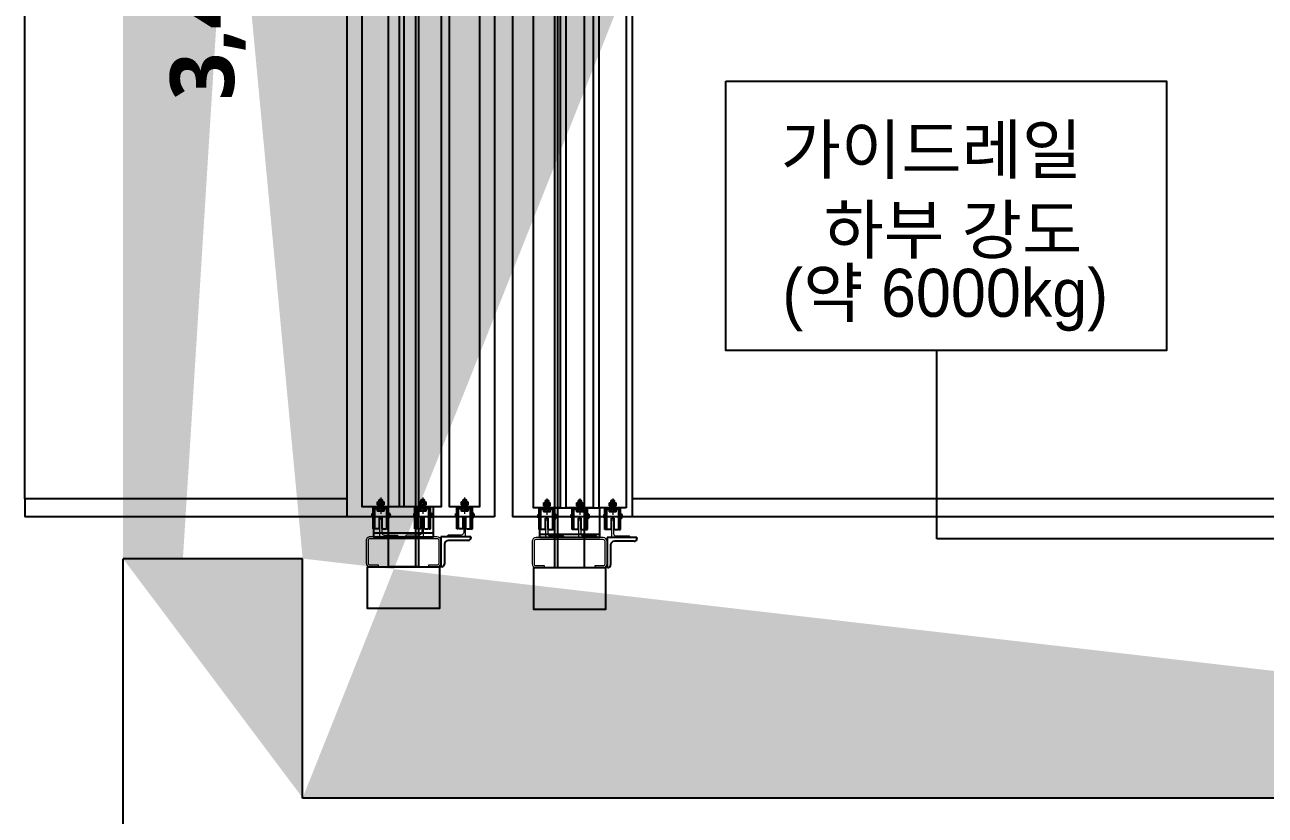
# Model space of a CAD drawing. Header units: millimetres. Extents: x 2370 to 266135, y -585395 to 33485.
# Drawn here: x 239510 to 243654, y 16224 to 18866 of the extents above; entities that cross this region are included whole.
import ezdxf
from ezdxf.lldxf.tags import DXFTag

# ---------------------------------------------------------------- set-up
doc = ezdxf.new("R2010")
doc.units = ezdxf.units.MM
for name, color, linetype, lineweight in [('0해치', 253, 'Continuous', 9), ('CL', 1, 'CENTER', 9), ('PANEL', 4, 'Continuous', 13)]:
    doc.layers.add(name, color=color, linetype=linetype, lineweight=lineweight)
for name, color, linetype in [('2', 1, 'CENTER'), ('4', 4, 'Continuous'), ('지상3층 평면도$0$A-ELEV-OUT4', 9, 'Continuous'), ('지상3층 평면도$0$A-ST-CONC', 2, 'Continuous')]:
    doc.layers.add(name, color=color, linetype=linetype)
doc.styles.add('SH_진천_나눔', font='')
doc.styles.get("Standard").update_dxf_attribs({"font": 'NanumGothicBold.ttf'})
doc.styles.get('SH_진천_나눔').set_extended_font_data('NanumGothic', bold=True)
tags = doc.linetypes.add('CENTER', pattern=[2, 1.25, -0.25, 0.25, -0.25]).pattern_tags.tags
tags[10:11] = [DXFTag(74, 4), DXFTag(75, 0), DXFTag(340, '0'), DXFTag(46, 1.0), DXFTag(50, 0.0), DXFTag(44, 0.0), DXFTag(45, 0.0)]
tags[8:9] = [DXFTag(74, 4), DXFTag(75, 0), DXFTag(340, '0'), DXFTag(46, 1.0), DXFTag(50, 0.0), DXFTag(44, 0.0), DXFTag(45, 0.0)]
tags[6:7] = [DXFTag(74, 4), DXFTag(75, 0), DXFTag(340, '0'), DXFTag(46, 1.0), DXFTag(50, 0.0), DXFTag(44, 0.0), DXFTag(45, 0.0)]
tags[4:5] = [DXFTag(74, 4), DXFTag(75, 0), DXFTag(340, '0'), DXFTag(46, 1.0), DXFTag(50, 0.0), DXFTag(44, 0.0), DXFTag(45, 0.0)]
tags = doc.linetypes.add('HIDDEN', pattern=[0.375, 0.25, -0.125]).pattern_tags.tags
tags[6:7] = [DXFTag(74, 4), DXFTag(75, 0), DXFTag(340, '0'), DXFTag(46, 1.0), DXFTag(50, 0.0), DXFTag(44, 0.0), DXFTag(45, 0.0)]
tags[4:5] = [DXFTag(74, 4), DXFTag(75, 0), DXFTag(340, '0'), DXFTag(46, 1.0), DXFTag(50, 0.0), DXFTag(44, 0.0), DXFTag(45, 0.0)]
doc.dimstyles.new('DIM-ROPE HOLE', dxfattribs={"dimscale": 180, "dimtxt": 1, "dimasz": 0.4, "dimexe": 0.2, "dimexo": 0.3, "dimgap": 0.4, "dimtad": 1, "dimdec": 0, "dimlfac": 0.5, "dimtxsty": 'Standard', "dimcen": 0, "dimclrd": 15, "dimclre": 15, "dimclrt": 3, "dimadec": 0, "dimazin": 0, "dimtfac": 1, "dimtix": 1, "dimtmove": 0, "dimatfit": 3, "dimfxl": 1, "dimarcsym": 0})

# ---------------------------------------------------------------- blocks, each defined once
blk = doc.blocks.new('FQ')
for p, q in [((43671.3, 10879.3), (43668.3, 10879.3)), ((43668.3, 10879.3), (43668.3, 10842.8)), ((43671.3, 10879.3), (43671.3, 10845.8)), ((43678, 10879.3), (43672.3, 10879.3)), ((43679, 10878.3), (43679, 10860.3)), ((43683.5, 10878.3), (43683.5, 10860.3)), ((43684.5, 10879.3), (43690.3, 10879.3)), ((43691.3, 10879.3), (43694.3, 10879.3)), ((43691.3, 10879.3), (43691.3, 10845.8)), ((43694.3, 10879.3), (43694.3, 10842.8)), ((43668.3, 10859.8), (43666.8, 10859.8)), ((43666.8, 10859.8), (43666.8, 10853.8)), ((43683.5, 10860.3), (43679, 10860.3)), ((43668.3, 10853.8), (43666.8, 10853.8)), ((43694.3, 10845.8), (43668.3, 10845.8)), ((43694.3, 10845.8), (43668.3, 10845.8)), ((43694.3, 10842.8), (43668.3, 10842.8)), ((43694.3, 10842.8), (43668.3, 10842.8))]:
    blk.add_line(p, q)
at = {"ltscale": 8}
for p, q in [((43676.3, 10849.8), (43675.5, 10849.3)), ((43676.3, 10849.8), (43675.5, 10849.3)), ((43675.5, 10845.8), (43675.5, 10849.3)), ((43675.5, 10845.8), (43675.5, 10849.3)), ((43687, 10845.8), (43675.5, 10845.8)), ((43687, 10845.8), (43675.5, 10845.8)), ((43675.5, 10839.6), (43687, 10839.6)), ((43675.5, 10835), (43675.5, 10839.6)), ((43686.3, 10849.8), (43676.3, 10849.8)), ((43686.3, 10849.8), (43676.3, 10849.8)), ((43678.4, 10849.3), (43678.4, 10845.8)), ((43678.4, 10849.3), (43678.4, 10845.8)), ((43678.4, 10835), (43678.4, 10839.6)), ((43684.1, 10849.3), (43684.1, 10845.8)), ((43684.1, 10849.3), (43684.1, 10845.8)), ((43684.1, 10835), (43684.1, 10839.6)), ((43687, 10849.3), (43686.3, 10849.8)), ((43687, 10849.3), (43686.3, 10849.8)), ((43687, 10849.3), (43687, 10845.8)), ((43687, 10849.3), (43687, 10845.8)), ((43687, 10839.6), (43687, 10835)), ((43675.5, 10835), (43676.3, 10834.6)), ((43676.3, 10834.6), (43686.3, 10834.6)), ((43678.3, 10831.3), (43678.3, 10834.6)), ((43678.8, 10830.8), (43678.3, 10831.3)), ((43683.7, 10830.8), (43678.8, 10830.8)), ((43684.3, 10831.3), (43683.7, 10830.8)), ((43684.3, 10834.6), (43684.3, 10831.3)), ((43686.3, 10834.6), (43687, 10835))]:
    blk.add_line(p, q, dxfattribs=at)
for centre, radius, start, end in [((43672.3, 10878.3), 1, 90, 180), ((43678, 10878.3), 1, 0, 90), ((43684.5, 10878.3), 1, 90, 180), ((43690.3, 10878.3), 1, 0, 90), ((43691, 10856.8), 5.76, 304.4829, 55.5171)]:
    blk.add_arc(centre, radius, start, end)
for centre, radius, start, end in [((43676.9, 10847.2), 2.55, 55.591, 124.409), ((43676.9, 10847.2), 2.55, 55.591, 124.409), ((43681.3, 10839.8), 10, 73.2199, 106.7801), ((43681.3, 10839.8), 10, 73.2199, 106.7801), ((43685.6, 10847.2), 2.55, 55.591, 124.409), ((43685.6, 10847.2), 2.55, 55.591, 124.409), ((43676.9, 10837.1), 2.55, 235.591, 304.409), ((43681.3, 10844.6), 10, 252.8014, 269.5998), ((43681.2, 10844.6), 10, 270.4002, 287.1986), ((43685.6, 10837.1), 2.55, 235.591, 304.409)]:
    blk.add_arc(centre, radius, start, end, dxfattribs=at)
at = {"layer": '4'}
for p, q in [((43684.3, 10831.3), (43678.3, 10831.3)), ((43678.8, 10830.8), (43678.8, 10834.6)), ((43683.7, 10830.8), (43683.7, 10834.6))]:
    blk.add_line(p, q, dxfattribs=at)
at = {"layer": 'CL', "ltscale": 8}
for p, q in [((43681.3, 10827), (43681.3, 10854.4)), ((43681.3, 10832.7), (43681.3, 10851.8)), ((43681.3, 10832.7), (43681.3, 10851.8))]:
    blk.add_line(p, q, dxfattribs=at)
at = {"layer": 'PANEL', "color": 4, "linetype": 'HIDDEN'}
for p, q in [((43677.3, 10839.6), (43677.3, 10842.8)), ((43685.3, 10839.6), (43685.3, 10842.8))]:
    blk.add_line(p, q, dxfattribs=at)
blk = doc.blocks.new('L50x6')
for p, q in [((0, 50), (1.5, 50)), ((0, 50), (0, 0)), ((6, 45.5), (6, 12.5)), ((0, 0), (50, 0)), ((12.5, 6), (45.5, 6)), ((50, 1.5), (50, 0))]:
    blk.add_line(p, q)
for centre, radius, start, end in [((1.5, 45.5), 4.5, 0, 90), ((12.5, 12.5), 6.5, 180, 270), ((45.5, 1.5), 4.5, 0, 90)]:
    blk.add_arc(centre, radius, start, end)
blk = doc.blocks.new('R1112')
at = {"color": 3}
blk.add_lwpolyline([(40701.1, 10473), (40821.1, 10473), (40821.1, 10403), (40701.1, 10403)], close=True, dxfattribs=at)
at = {"layer": 'PANEL', "color": 0, "linetype": 'Continuous', "ltscale": 8}
for p, q in [((40698.6, 10516.6), (40698.6, 10479.4)), ((40701.8, 10516.6), (40701.8, 10479.4)), ((40817.2, 10519.8), (40705, 10519.8)), ((40820.4, 10479.4), (40820.4, 10516.6)), ((40823.6, 10479.4), (40823.6, 10516.6)), ((40705, 10476.2), (40718.6, 10476.2)), ((40705, 10473), (40718.6, 10473)), ((40718.6, 10476.2), (40718.6, 10473)), ((40803.6, 10476.2), (40817.2, 10476.2)), ((40803.6, 10473), (40803.6, 10476.2)), ((40803.6, 10473), (40817.2, 10473))]:
    blk.add_line(p, q, dxfattribs=at)
for points in [[(40724.6, 10530, 0.414214), (40728.6, 10526), (40749.6, 10526, -0.414214), (40751.6, 10524), (40751.6, 10523), (40721.6, 10523), (40721.6, 10553), (40722.6, 10553, -0.414214), (40724.6, 10551)], [(40791.6, 10530, -0.414214), (40787.6, 10526), (40766.6, 10526, 0.414214), (40764.6, 10524), (40764.6, 10523), (40794.6, 10523), (40794.6, 10553), (40793.6, 10553, 0.414214), (40791.6, 10551)], [(40861.6, 10530, -0.414214), (40857.6, 10526), (40836.6, 10526, 0.414214), (40834.6, 10524), (40834.6, 10523), (40864.6, 10523), (40864.6, 10553), (40863.6, 10553, 0.414214), (40861.6, 10551)]]:
    blk.add_lwpolyline(points, format="xyb", close=True, dxfattribs=at)
blk.add_lwpolyline([(40817.2, 10523), (40705, 10523)], dxfattribs=at)
for centre, radius, start, end in [((40705, 10516.6), 6.4, 90, 180), ((40705, 10516.6), 3.2, 90, 180), ((40817.2, 10516.6), 6.4, 0, 90), ((40817.2, 10516.6), 3.2, 0, 90), ((40705, 10479.4), 6.4, 180, 270), ((40705, 10479.4), 3.2, 180, 270), ((40817.2, 10479.4), 3.2, 270, 0), ((40817.2, 10479.4), 6.4, 270, 0)]:
    blk.add_arc(centre, radius, start, end, dxfattribs=at)
at = {"rotation": 270}
blk.add_blockref('L50x6', (40823.6, 10523), dxfattribs=at)
blk = doc.blocks.new('234432534')
for points in [[(7213.7, 135947), (7163.7, 135947), (7163.7, 132920), (7213.7, 132920)], [(7289.7, 135947), (7227.7, 135947), (7227.7, 132920), (7289.7, 132920)], [(7359.7, 135947), (7297.7, 135947), (7297.7, 132920), (7359.7, 132920)]]:
    blk.add_lwpolyline(points, close=True)
at = {"rotation": 180}
for p in [(50869.9, 143762.7), (50939.9, 143762.7), (51009.9, 143762.7)]:
    blk.add_blockref('FQ', p, dxfattribs=at)
at = {"xscale": -1}
blk.add_blockref('R1112', (48051.7, 122346.9), dxfattribs=at)
blk = doc.blocks.new('R1113')
at = {"color": 3}
blk.add_lwpolyline([(42287.1, 10442.2), (42407.1, 10442.2), (42407.1, 10372.2), (42287.1, 10372.2)], close=True, dxfattribs=at)
at = {"layer": 'PANEL', "color": 0, "linetype": 'Continuous', "ltscale": 8}
for p, q in [((42284.6, 10485.8), (42284.6, 10448.6)), ((42287.8, 10485.8), (42287.8, 10448.6)), ((42403.2, 10489), (42291, 10489)), ((42406.4, 10448.6), (42406.4, 10485.8)), ((42409.6, 10448.6), (42409.6, 10485.8)), ((42291, 10445.4), (42304.6, 10445.4)), ((42304.6, 10445.4), (42304.6, 10442.2)), ((42389.6, 10445.4), (42403.2, 10445.4)), ((42389.6, 10442.2), (42389.6, 10445.4)), ((42291, 10442.2), (42304.6, 10442.2)), ((42389.6, 10442.2), (42403.2, 10442.2))]:
    blk.add_line(p, q, dxfattribs=at)
for points in [[(42310.6, 10499.2, 0.414214), (42314.6, 10495.2), (42335.6, 10495.2, -0.414214), (42337.6, 10493.2), (42337.6, 10492.2), (42307.6, 10492.2), (42307.6, 10522.2), (42308.6, 10522.2, -0.414214), (42310.6, 10520.2)], [(42365.6, 10499.2, 0.414214), (42369.6, 10495.2), (42390.6, 10495.2, -0.414214), (42392.6, 10493.2), (42392.6, 10492.2), (42362.6, 10492.2), (42362.6, 10522.2), (42363.6, 10522.2, -0.414214), (42365.6, 10520.2)], [(42420.6, 10499.2, 0.414214), (42424.6, 10495.2), (42445.6, 10495.2, -0.414214), (42447.6, 10493.2), (42447.6, 10492.2), (42417.6, 10492.2), (42417.6, 10522.2), (42418.6, 10522.2, -0.414214), (42420.6, 10520.2)]]:
    blk.add_lwpolyline(points, format="xyb", close=True, dxfattribs=at)
blk.add_lwpolyline([(42403.2, 10492.2), (42291, 10492.2)], dxfattribs=at)
for centre, radius, start, end in [((42291, 10485.8), 6.4, 90, 180), ((42291, 10485.8), 3.2, 90, 180), ((42403.2, 10485.8), 6.4, 0, 90), ((42403.2, 10485.8), 3.2, 0, 90), ((42291, 10448.6), 6.4, 180, 270), ((42291, 10448.6), 3.2, 180, 270), ((42403.2, 10448.6), 3.2, 270, 0), ((42403.2, 10448.6), 6.4, 270, 0)]:
    blk.add_arc(centre, radius, start, end, dxfattribs=at)
at = {"rotation": 270.0000000000002}
blk.add_blockref('L50x6', (42409.6, 10492.2), dxfattribs=at)
blk = doc.blocks.new('23434D434')
for points in [[(3049, 132593.2), (3004, 132593.2), (3004, 129563.2), (3049, 129563.2)], [(3104, 132593.2), (3059, 132593.2), (3059, 129563.2), (3104, 129563.2)], [(3159, 132593.2), (3114, 132593.2), (3114, 129563.2), (3159, 129563.2)]]:
    blk.add_lwpolyline(points, close=True)
at = {"xscale": -1, "rotation": 180}
blk.add_blockref('R1113', (-39282.6, 143135.4), dxfattribs=at)
for p in [(-40654.7, 121750.5), (-40599.7, 121750.5), (-40544.7, 121750.5)]:
    blk.add_blockref('FQ', p)
blk = doc.blocks.new('23SDF32432432')
blk.add_lwpolyline([(-4370.7, 136921.1), (-4370.7, 133279.1), (-4420.7, 133279.1), (-4420.7, 136921.1)], close=True)
at = {"color": 3}
blk.add_lwpolyline([(-4345.7, 133329.1), (-4345.7, 133379.1), (-4445.7, 133379.1), (-4445.7, 133329.1)], close=True, dxfattribs=at)
at = {"layer": '2'}
blk.add_line((-4375.7, 136921.1), (-4375.7, 133279.1), dxfattribs=at)
at = {"layer": '2', "color": 3}
blk.add_line((-4345.7, 133335.1), (-4445.7, 133335.1), dxfattribs=at)
blk = doc.blocks.new('A$C7F0253EC')
blk.add_lwpolyline([(495.8, 6600), (495.8, 0), (395.8, 0), (395.8, 6600)], close=True)
at = {"color": 3}
blk.add_lwpolyline([(545.8, 100), (545.8, 200), (345.8, 200), (345.8, 100)], close=True, dxfattribs=at)
at = {"layer": '2'}
blk.add_line((485.8, 6600), (485.8, 0), dxfattribs=at)
at = {"layer": '2', "color": 3}
blk.add_line((545.8, 112), (345.8, 112), dxfattribs=at)

msp = doc.modelspace()

# ---------------------------------------------------------------- hatches: boundary and pattern name
at = {"layer": '0해치', "ltscale": 600, "transparency": 33554687}
h = msp.add_hatch(dxfattribs=at)
h.set_pattern_fill('CONC', color=256, scale=30, angle=180, style=0)
h.set_pattern_definition([(180, (107212.9, -640979.1), (-9e-14, -762), [0, -762]), (180, (107205.3, -640712.4), (-9e-14, -762), [0, -762]), (180, (107182.4, -641123.9), (-9e-14, -762), [0, -762]), (158.19859, (107578.66, -640887.7), (-2286, 762), [82.0699, -4021.4257]), (36.869898, (107502.46, -640857.22), (-2286, -1524), [38.1, -3771.9]), (310.601295, (107532.935, -640834.356), (-3810, 4572), [70.2529, -6955.03995]), (26.56505, (107784.4, -640742.9), (762, 762), [17.0388, -1686.845]), (146.309932, (107799.64, -640735.3), (-1524, 762), [27.4743, -2719.9558]), (288.43495, (107776.78, -640720.06), (762, -1524), [24.09656, -2385.559]), (45, (107296.7, -640666.7), (2e-13, 762), [32.3289, -1045.3018]), (180, (107319.6, -640643.86), (-762, -762), [45.72, -716.28]), (315, (107273.86, -640643.86), (762, -1e-13), [32.3289, -1045.3018]), (71.56505, (107388.16, -641154.4), (-762, -1524), [24.09656, -2385.559]), (180, (107395.8, -641131.5), (-762, -762), [38.1, -723.9]), (323.130102, (107357.68, -641131.54), (2286, -1524), [38.1, -3771.9]), (33.690068, (107792.02, -641162.02), (-1524, -762), [27.4743, -2719.9558]), (161.56505, (107814.88, -641146.78), (1524, -762), [48.1931, -2361.4625]), (306.869898, (107769.16, -641131.54), (-1524, 2286), [38.1, -3771.9]), (180, (107571, -641131.5), (-9e-14, -762), [0, -762]), (180, (107776.8, -640933.4), (-9e-14, -762), [0, -762]), (180, (107563.4, -640651.5), (-9e-14, -762), [0, -762]), (180, (107357.7, -640887.7), (-9e-14, -762), [0, -762]), (180, (107578.66, -641017.2), (-9e-14, -762), [0, -762]), (180, (107746.3, -641040.1), (-9e-14, -762), [0, -762]), (180, (107677.7, -640994.4), (-9e-14, -762), [0, -762]), (180, (107708.2, -640811.5), (-9e-14, -762), [0, -762]), (180, (107891.1, -640842), (-9e-14, -762), [0, -762]), (180, (107883.46, -641017.2), (-9e-14, -762), [0, -762]), (180, (107906.3, -641184.9), (-9e-14, -762), [0, -762]), (180, (107670.1, -641215.36), (-9e-14, -762), [0, -762]), (180, (107502.46, -641245.8), (-9e-14, -762), [0, -762]), (180, (107235.76, -641215.36), (-9e-14, -762), [0, -762]), (180, (107418.6, -640979.1), (-9e-14, -762), [0, -762]), (180, (107494.8, -641116.3), (-9e-14, -762), [0, -762]), (180, (107433.9, -640750.5), (-9e-14, -762), [0, -762]), (180, (107662.5, -640712.4), (-9e-14, -762), [0, -762]), (180, (107433.9, -640544.8), (-9e-14, -762), [0, -762]), (180, (107685.3, -640590.5), (-9e-14, -762), [0, -762]), (180, (107929.2, -640567.66), (-9e-14, -762), [0, -762]), (180, (107837.7, -640529.56), (-9e-14, -762), [0, -762]), (180, (107830.1, -640636.2), (-9e-14, -762), [0, -762]), (180, (107319.6, -640514.3), (-9e-14, -762), [0, -762]), (180, (107228.1, -640826.7), (-9e-14, -762), [0, -762]), (180, (107266.2, -641055.3), (-9e-14, -762), [0, -762]), (180, (107616.76, -640506.7), (-9e-14, -762), [0, -762])])
edge = h.paths.add_edge_path()
edge.add_line((244438.2, 15681.5), (239838.2, 15681.5))
edge.add_line((245038.2, 14902.5), (244438.2, 14902.5))
edge.add_line((244438.2, 14902.5), (244438.2, 15681.5))
edge.add_line((245038.2, 14902.5), (245038.2, 15681.5))
edge.add_line((252538.2, 15681.5), (245038.2, 15681.5))
edge.add_line((240438.2, 17081.5), (239838.2, 17081.5))
edge.add_line((240438.2, 17081.5), (240038.2, 17081.5))
edge.add_line((240438.2, 23481.5), (239838.2, 23481.5))
edge.add_line((239838.2, 15681.5), (239838.2, 17081.5))
edge.add_line((240438.2, 16281.5), (240438.2, 17081.5))
edge.add_line((239838.2, 23481.5), (239838.2, 25481.5))
edge.add_line((240438.2, 23481.5), (240438.2, 24881.5))
edge.add_line((252538.2, 15681.5), (252538.2, 25481.5))
edge.add_line((251938.2, 16281.5), (251938.2, 24881.5))
edge.add_line((252538.2, 25481.5), (239838.2, 25481.5))
edge.add_line((251938.2, 24881.5), (240438.2, 24881.5))
edge.add_line((251938.2, 16281.5), (240438.2, 16281.5))
edge.add_line((243863, 24882.3), (243713, 24882.3))
edge.add_line((244215, 24882.3), (244365, 24882.3))

# ---------------------------------------------------------------- linework, layer by layer
for p, q in [((241079.1, 23341.5), (241079.1, 17221.5)), ((241139.1, 23341.5), (241139.1, 17221.5)), ((241539.1, 23341.5), (241539.1, 17221.5)), ((240587.1, 17281.5), (239510, 17281.5)), ((239510, 17281.5), (239510, 17221.5)), ((251539.1, 17281.5), (241539.1, 17281.5)), ((251597.1, 17221.5), (241139.1, 17221.5))]:
    msp.add_line(p, q)
at = {"ltscale": 600}
for p, q in [((239510, 17281.5), (239510, 23311.5)), ((240587.1, 17221.5), (240587.1, 23281.5)), ((240587.1, 17221.5), (239510, 17221.5)), ((241079.1, 17221.5), (240587.1, 17221.5))]:
    msp.add_line(p, q, dxfattribs=at)
at = {"linetype": 'Continuous', "const_width": 0.15}
msp.add_lwpolyline([(240247.8, 18309.9), (240247.8, 22281.2), (239955.9, 22281.2), (239955.9, 18309.9)], close=True, dxfattribs=at)
at = {"ltscale": 600}
msp.add_lwpolyline([(241852, 18677.7), (243324, 18677.7), (243324, 17777.4), (241852, 17777.4)], close=True, dxfattribs=at)
at = {"layer": '지상3층 평면도$0$A-ELEV-OUT4'}
for p, q in [((240438.2, 17080.6), (240038.2, 17080.6)), ((241480.7, 16280.6), (240939.7, 16280.6))]:
    msp.add_line(p, q, dxfattribs=at)
at = {"layer": '지상3층 평면도$0$A-ST-CONC'}
for p, q in [((239838.2, 15680.6), (239838.2, 17080.6)), ((240438.2, 17080.6), (239838.2, 17080.6)), ((240438.2, 16280.6), (240438.2, 17080.6)), ((251938.2, 16280.6), (240438.2, 16280.6))]:
    msp.add_line(p, q, dxfattribs=at)

# ---------------------------------------------------------------- block references
at = {"yscale": 2, "zscale": 2}
for name, p, xscale in [('23SDF32432432', (249566.4, -249503.8), 2), ('234432534', (255356.4, -248585.5), -2)]:
    msp.add_blockref(name, p, dxfattribs=dict(at, xscale=xscale))
at = {"xscale": -2, "yscale": 2, "zscale": 2, "rotation": 180}
msp.add_blockref('23434D434', (235201, 282437.9), dxfattribs=at)
at = {"ltscale": 600, "xscale": -1}
msp.add_blockref('A$C7F0253EC', (241775.9, 17051.5), dxfattribs=at)

# ---------------------------------------------------------------- texts
at = {"style": 'SH_진천_나눔'}
msp.add_text('3,4F 3UP 방화도어 H3000', height=213.815, rotation=90, dxfattribs=at).set_placement((240209.1, 18614))
at = {"color": 3, "ltscale": 2, "char_height": 160.524, "attachment_point": 9, "style": 'SH_진천_나눔'}
for s, insert in [('{\\f굴림|b0|i0|c129|p50;가이드레일 \\P하부 강도}', (243042.6, 18083.6)), ('{\\f굴림|b0|i0|c129|p50;(약 6000kg)}', (243129.1, 17841.3))]:
    msp.add_mtext(s, dxfattribs=dict(at, insert=insert))

# ---------------------------------------------------------------- leaders
at = {"ltscale": 600}
msp.add_leader([(243913.5, 17147.4), (242556.3, 17147.4), (242556.3, 17777.4)], dimstyle='DIM-ROPE HOLE', override={"dimgap": 0.4, "dimtad": 0}, dxfattribs=at)

doc.saveas('drawing.dxf')
